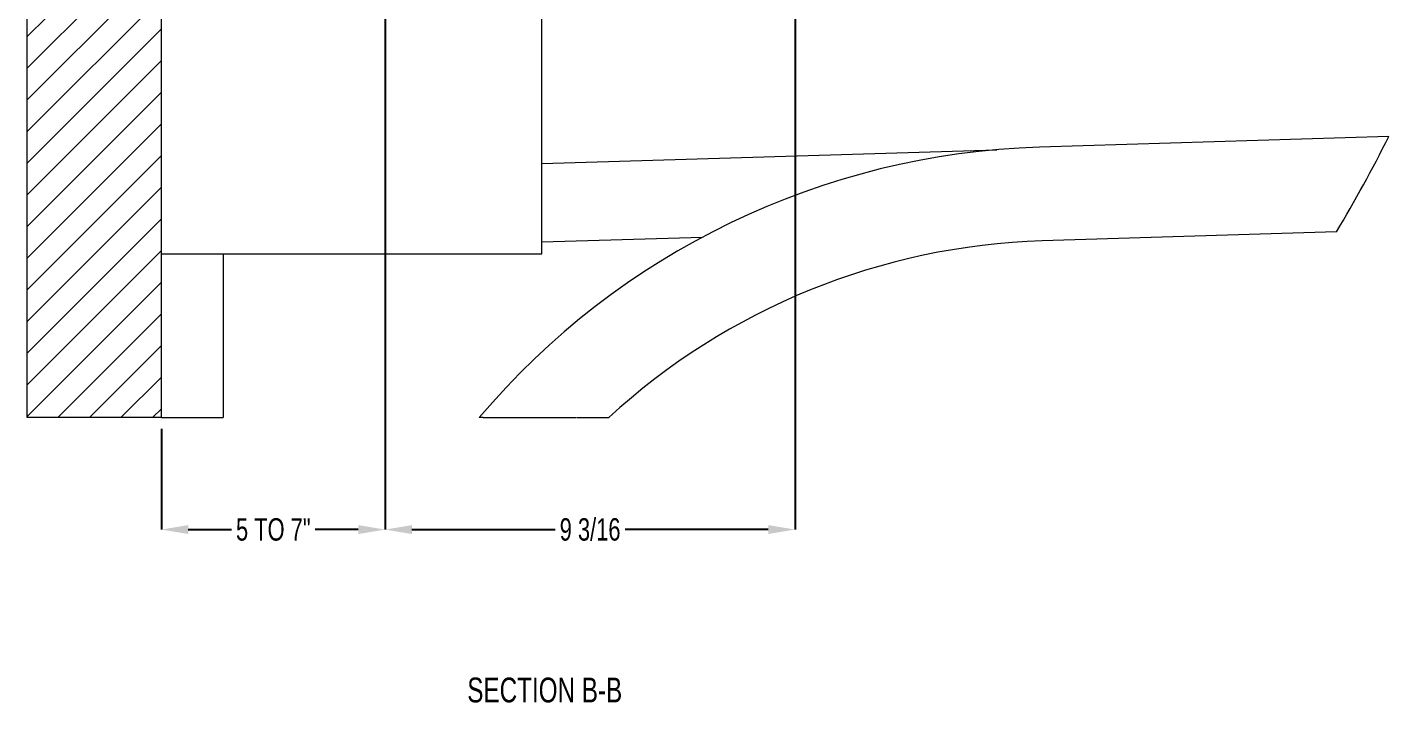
# Model space of a CAD drawing. Header units: inches. Extents: x 1.7 to 10.3, y 7.3 to 20.8.
# Drawn here: x 2.68 to 10.29, y 7.32 to 11.09 of the extents above; entities that cross this region are included whole.
import ezdxf

# ---------------------------------------------------------------- set-up
doc = ezdxf.new("R2010")
doc.units = ezdxf.units.IN
doc.header["$MEASUREMENT"] = 0
doc.header["$PDSIZE"] = -1
doc.layers.add('DIM', color=1, linetype='Continuous')
doc.styles.add('SLDTEXTSTYLE0', font='ARIAL.TTF', dxfattribs={"width": 0.7})
doc.dimstyles.new('SLDDIMSTYLE0', dxfattribs={"dimtxt": 0.125, "dimasz": 0.15, "dimexe": 0, "dimexo": 0.0625, "dimgap": 0.03125, "dimtad": 0, "dimtih": 1, "dimtoh": 1, "dimdec": 3, "dimlfac": 4, "dimrnd": 1e-09, "dimzin": 12, "dimdsep": 46, "dimtxsty": 'SLDTEXTSTYLE0', "dimsah": 1, "dimcen": 0.09, "dimadec": 0, "dimazin": 0, "dimtfac": 1, "dimtdec": 3, "dimtofl": 0, "dimtmove": 0, "dimatfit": 3, "dimfxl": 0, "dimtolj": 1, "dimtzin": 12, "dimarcsym": 0})

# ---------------------------------------------------------------- blocks, each defined once
blk = doc.blocks.new('*D6')
at = {"color": 0, "linetype": 'ByBlock', "lineweight": -2}
for p, q in [((4.6778, 12.1737), (4.6778, 8.2897)), ((3.4278, 8.8522), (3.4278, 8.2897)), ((3.5778, 8.2897), (3.8184, 8.2897)), ((4.5278, 8.2897), (4.2871, 8.2897))]:
    blk.add_line(p, q, dxfattribs=at)
at = {"color": 0, "linetype": 'ByBlock'}
for points in [[(3.4278, 8.2897), (3.5778, 8.2647), (3.5778, 8.3147)], [(4.6778, 8.2897), (4.5278, 8.2647), (4.5278, 8.3147)]]:
    blk.add_solid(points, dxfattribs=at)
at = {"layer": 'DEFPOINTS', "color": 0, "linetype": 'ByBlock'}
for p in [(4.6778, 12.2362), (3.4278, 8.9147)]:
    blk.add_point(p, dxfattribs=at)
at = {"color": 0, "linetype": 'ByBlock', "insert": (4.0528, 8.2897), "char_height": 0.125, "attachment_point": 5, "style": 'SLDTEXTSTYLE0'}
blk.add_mtext('5 TO 7"', dxfattribs=at)
blk = doc.blocks.new('*D7')
at = {"color": 0, "linetype": 'ByBlock', "lineweight": -2}
for p, q in [((6.9683, 12.317), (6.9683, 8.2897)), ((4.6778, 12.1737), (4.6778, 8.2897)), ((4.8278, 8.2897), (5.6272, 8.2897)), ((6.8183, 8.2897), (6.0189, 8.2897))]:
    blk.add_line(p, q, dxfattribs=at)
at = {"color": 0, "linetype": 'ByBlock'}
for points in [[(4.6778, 8.2897), (4.8278, 8.2647), (4.8278, 8.3147)], [(6.9683, 8.2897), (6.8183, 8.2647), (6.8183, 8.3147)]]:
    blk.add_solid(points, dxfattribs=at)
at = {"layer": 'DEFPOINTS', "color": 0, "linetype": 'ByBlock'}
for p in [(6.9683, 12.3795), (4.6778, 12.2362)]:
    blk.add_point(p, dxfattribs=at)
at = {"color": 0, "linetype": 'ByBlock', "insert": (5.823, 8.2897), "char_height": 0.125, "attachment_point": 5, "style": 'SLDTEXTSTYLE0'}
blk.add_mtext('9 3/16', dxfattribs=at)

msp = doc.modelspace()

# ---------------------------------------------------------------- linework, layer by layer
at = {"color": 7, "linetype": 'Continuous', "lineweight": 15}
for p, q in [((2.677773, 8.914666), (2.677773, 17.918203)), ((3.427773, 8.914666), (3.427773, 17.918203)), ((5.552773, 9.829914), (5.552773, 11.5173)), ((10.285884, 10.484579), (8.333793, 10.424937)), ((5.552773, 10.333324), (8.095972, 10.411026)), ((5.552773, 9.895622), (6.45119, 9.923071)), ((9.993359, 9.951897), (8.34978, 9.901681)), ((3.427773, 9.829914), (3.457772, 9.829914)), ((3.457772, 9.829914), (3.497773, 9.829914)), ((3.497773, 9.829914), (5.552773, 9.829914)), ((3.772773, 9.829914), (3.772773, 8.914666)), ((3.427773, 8.914666), (2.677773, 8.914666)), ((3.427773, 8.914666), (3.477273, 8.914666)), ((3.477273, 8.914666), (3.772773, 8.914666)), ((5.224954, 8.914666), (5.202648, 8.914666)), ((5.246665, 8.914666), (5.691123, 8.914666))]:
    msp.add_line(p, q, dxfattribs=at)
at = {"color": 0, "linetype": 'Continuous', "lineweight": 0}
for p, q in [((2.677773, 11.042486), (3.427773, 11.792486)), ((2.677773, 10.865709), (3.427773, 11.615709)), ((2.677773, 10.688933), (3.427773, 11.438933)), ((2.677773, 10.512156), (3.427773, 11.262156)), ((2.677773, 10.335379), (3.427773, 11.085379)), ((2.677773, 10.158603), (3.427773, 10.908603)), ((2.677773, 9.981826), (3.427773, 10.731826)), ((2.677773, 9.805049), (3.427773, 10.555049)), ((2.677773, 9.628273), (3.427773, 10.378273)), ((2.677773, 9.451496), (3.427773, 10.201496)), ((2.677773, 9.274719), (3.427773, 10.024719)), ((2.677773, 9.097942), (3.427773, 9.847942)), ((2.677773, 8.921166), (3.427773, 9.671166)), ((2.848052, 8.914667), (3.427773, 9.494389)), ((3.024826, 8.914667), (3.427773, 9.317612)), ((3.201604, 8.914667), (3.427773, 9.140836)), ((3.378381, 8.914667), (3.427773, 8.964059))]:
    msp.add_line(p, q, dxfattribs=at)
at = {"color": 7, "linetype": 'Continuous', "lineweight": 15}
for centre, radius, start, end in [((8.464305, 6.153421), 4.273509, 91.7500676, 139.7495155), ((8.464302, 6.15343), 3.75, 91.7500384, 132.5803246)]:
    msp.add_arc(centre, radius, start, end, dxfattribs=at)
at = {"color": 7, "linetype": 'Continuous', "lineweight": 0}
msp.add_arc((2.856637, 14.217727), 8.314451, 329.1319898, 333.3207712, dxfattribs=at)
at = {"color": 7, "linetype": 'Continuous', "lineweight": 15}
for points, knots in [([(5.224954, 8.914666), (5.225008, 8.914666), (5.225616, 8.914666), (5.22724, 8.914666), (5.230735, 8.914666), (5.236508, 8.914666), (5.242122, 8.914666), (5.245809, 8.914666), (5.246665, 8.914666)], [0, 0, 0, 0, 0.00751189, 0.08403588, 0.22432987, 0.49048854, 0.8817553, 1, 1, 1, 1]), ([(5.879681, 8.914666), (5.880219, 8.914666), (5.888691, 8.914666), (5.901691, 8.914666), (5.916364, 8.914666), (5.923653, 8.914666), (5.926414, 8.914666), (5.926965, 8.914666)], [0, 0, 0, 0, 0.03409514, 0.53755676, 0.82478473, 0.96506117, 1, 1, 1, 1])]:
    msp.add_open_spline(points, degree=3, knots=knots, dxfattribs=at)
for points in [[(5.691123, 8.914666), (5.700972, 8.914666)], [(5.700972, 8.914666), (5.745719, 8.914666)], [(5.749164, 8.914666), (5.759803, 8.914666)], [(5.759803, 8.914666), (5.879681, 8.914666)]]:
    msp.add_open_spline(points, degree=1, dxfattribs=at)

# ---------------------------------------------------------------- texts
at = {"layer": 'DIM', "insert": (5.136825, 7.463031), "char_height": 0.1385468, "attachment_point": 1, "style": 'SLDTEXTSTYLE0'}
msp.add_mtext('SECTION B-B', dxfattribs=at)

# ---------------------------------------------------------------- dimensions: what is measured, and where the dimension line sits
at = {"layer": 'DIM'}
dim = msp.add_linear_dim(base=(6.968273, 8.289667), p1=(4.677773, 12.236164), p2=(6.968273, 12.379502), dimstyle='SLDDIMSTYLE0', override={"dimdec": 4, "dimlunit": 5, "dimfrac": 2}, dxfattribs=at)
dim.commit()
dim.dimension.update_dxf_attribs({"geometry": '*D7', "text_midpoint": (5.823023, 8.289667)})
dim = msp.add_linear_dim(base=(4.677773, 8.289667), p1=(3.427773, 8.914667), p2=(4.677773, 12.236164), text='<> TO 7"', dimstyle='SLDDIMSTYLE0', dxfattribs=at)
dim.commit()
dim.dimension.update_dxf_attribs({"geometry": '*D6', "text_midpoint": (4.052773, 8.289667)})

doc.saveas('drawing.dxf')
